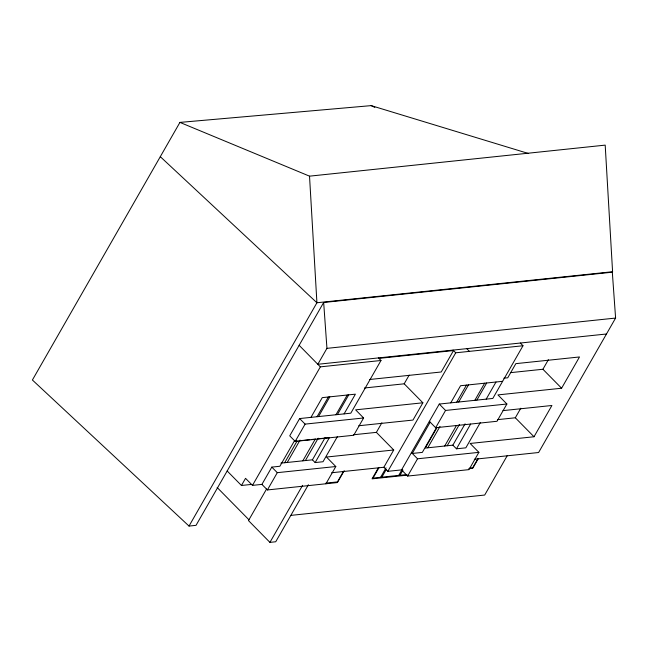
<?xml version="1.0" encoding="UTF-8"?>
<svg xmlns="http://www.w3.org/2000/svg" width="648" height="648" viewBox="0 0 648 648"><rect width="100%" height="100%" fill="white"/><g stroke="black" fill="none" stroke-linecap="round" stroke-linejoin="round"><path stroke-width="0.97" d="M179.933 122.399L32.4 380.012L189.022 526.071L196.036 525.334L323.668 302.486L612.32 272.192L612.587 271.723L605.192 145.128L309.525 176.159L179.933 122.399L371.183 105.624L528.671 153.568M189.022 526.071L316.921 302.754L309.525 176.159M227.173 470.975L241.445 485.474L245.535 478.337L252.477 485.376L261.922 484.388L267.397 489.953L337.414 482.558L344.209 470.699M323.668 302.486L326.948 348.357L317.82 364.281L606.479 333.995M252.477 485.376L320.355 366.857L380.992 360.491L350.819 413.181L299.627 418.559L289.729 435.837L295.204 441.401L353.719 435.254L363.617 417.976L355.614 409.844L422.877 402.789L412.979 420.066L358.765 425.752M261.922 484.388L271.82 467.111L279.879 466.26L294.168 441.312L297.108 441.005M266.539 489.062L248.484 520.587L269.933 542.376L275.732 541.76L308.399 484.728M267.397 489.953L277.295 472.667L335.81 466.528L325.92 483.813M295.204 441.401L305.103 424.116L363.617 417.976M284.666 462.737L296.986 441.223M310.959 417.369L322.259 397.637L355.396 394.162L344.096 413.886M287.218 462.47L300.032 440.097M317.058 416.729L328.358 396.997M318.524 416.575L329.824 396.843M302.827 460.825L315.147 439.32M305.386 460.558L318.192 438.194M335.956 414.744L347.255 395.013M337.422 414.59L348.721 394.859M280.924 463.126L312.425 459.821L325.239 437.449M312.425 459.821L315.131 462.567L329.419 437.611M269.933 542.376L302.6 485.336M337.438 436.541L323.012 461.732L315.131 462.567M343.375 471.574L337.454 481.91L325.928 483.116M353.508 434.768L376.383 432.362L381.858 422.812M364.411 387.99L404.19 383.81L409.163 375.127M378.367 467.84L372.057 478.848L407.592 475.114M378.926 467.767L373.005 478.103L406.499 474.587M331.638 472.748L383.843 467.265L393.733 449.987L376.383 432.362M380.603 477.301L386.03 467.832M381.85 477.171L386.289 469.419M387.836 471.331L455.722 352.804L522.993 345.749L492.812 398.439L439.263 404.06L401.558 469.889L387.836 471.331L383.843 467.265M398.739 475.397L402.189 469.371M430.191 422.18L412.282 453.454L422.318 452.401L436.501 427.64M399.986 475.268L402.943 470.1M407.641 476.069L417.539 458.792L478.88 452.353L468.99 469.63L407.641 476.069L401.558 469.889M435.65 427.721L445.549 410.443L506.89 404.004L496.992 421.281L435.65 427.721L429.365 421.338M450.757 402.854L460.558 385.73L502.613 381.316M437.027 427.567L425.291 448.06L452.863 445.16L456.467 448.813L465.839 447.833L480.265 422.642M427.769 447.792L440 426.449M456.662 402.23L466.463 385.115M458.695 402.019L468.496 384.896M444.706 446.018L456.443 425.525M447.185 445.759L459.408 424.408M474.822 400.326L484.623 383.211M476.855 400.116L486.656 382.992M452.863 445.16L465.094 423.816M456.467 448.813L470.642 424.051M486.194 399.136L495.995 382.012M478.022 458.468L472.724 467.718L469.841 468.026M478.143 458.849L472.716 468.326L468.707 468.747M510.713 372.632L542.919 369.255L548.386 359.697M497.405 419.661L515.322 417.782L520.79 408.232M507.303 455.56L484.696 495.048L291.082 515.363M506.89 404.004L497.931 394.907L561.597 388.225L579.506 356.959L515.849 363.641L507.74 377.792L503.844 378.197M478.88 452.353L470.132 443.459L534.001 436.76L551.91 405.486L503.01 410.621M612.32 272.192L615.6 318.063L538.601 452.515L474.296 459.262M612.587 271.723L316.921 302.754L160.299 156.686M326.948 348.357L615.6 318.063M378.918 358.385L453.511 350.56L441.239 371.984L369.635 379.493M299.068 440.802L309.833 439.668M311.793 439.466L315.706 439.052M317.666 438.85L328.439 437.716M393.733 449.987L326.471 457.043L335.81 466.528M241.445 485.474L251.432 484.429M371.183 105.624L374.811 107.39M520.32 343.035L522.993 345.749M542.919 369.255L561.597 388.225M466.771 348.656L469.435 351.362M453.049 350.09L455.722 352.804M515.322 417.782L534.001 436.76M439.263 404.06L445.549 410.443M404.19 383.81L422.877 402.789M378.464 357.923L380.992 360.491M411.456 452.612L417.539 458.792M299.141 345.311L320.355 366.857M299.627 418.559L305.103 424.116M271.82 467.111L277.295 472.667M217.137 487.482L248.945 519.785"/></g></svg>
